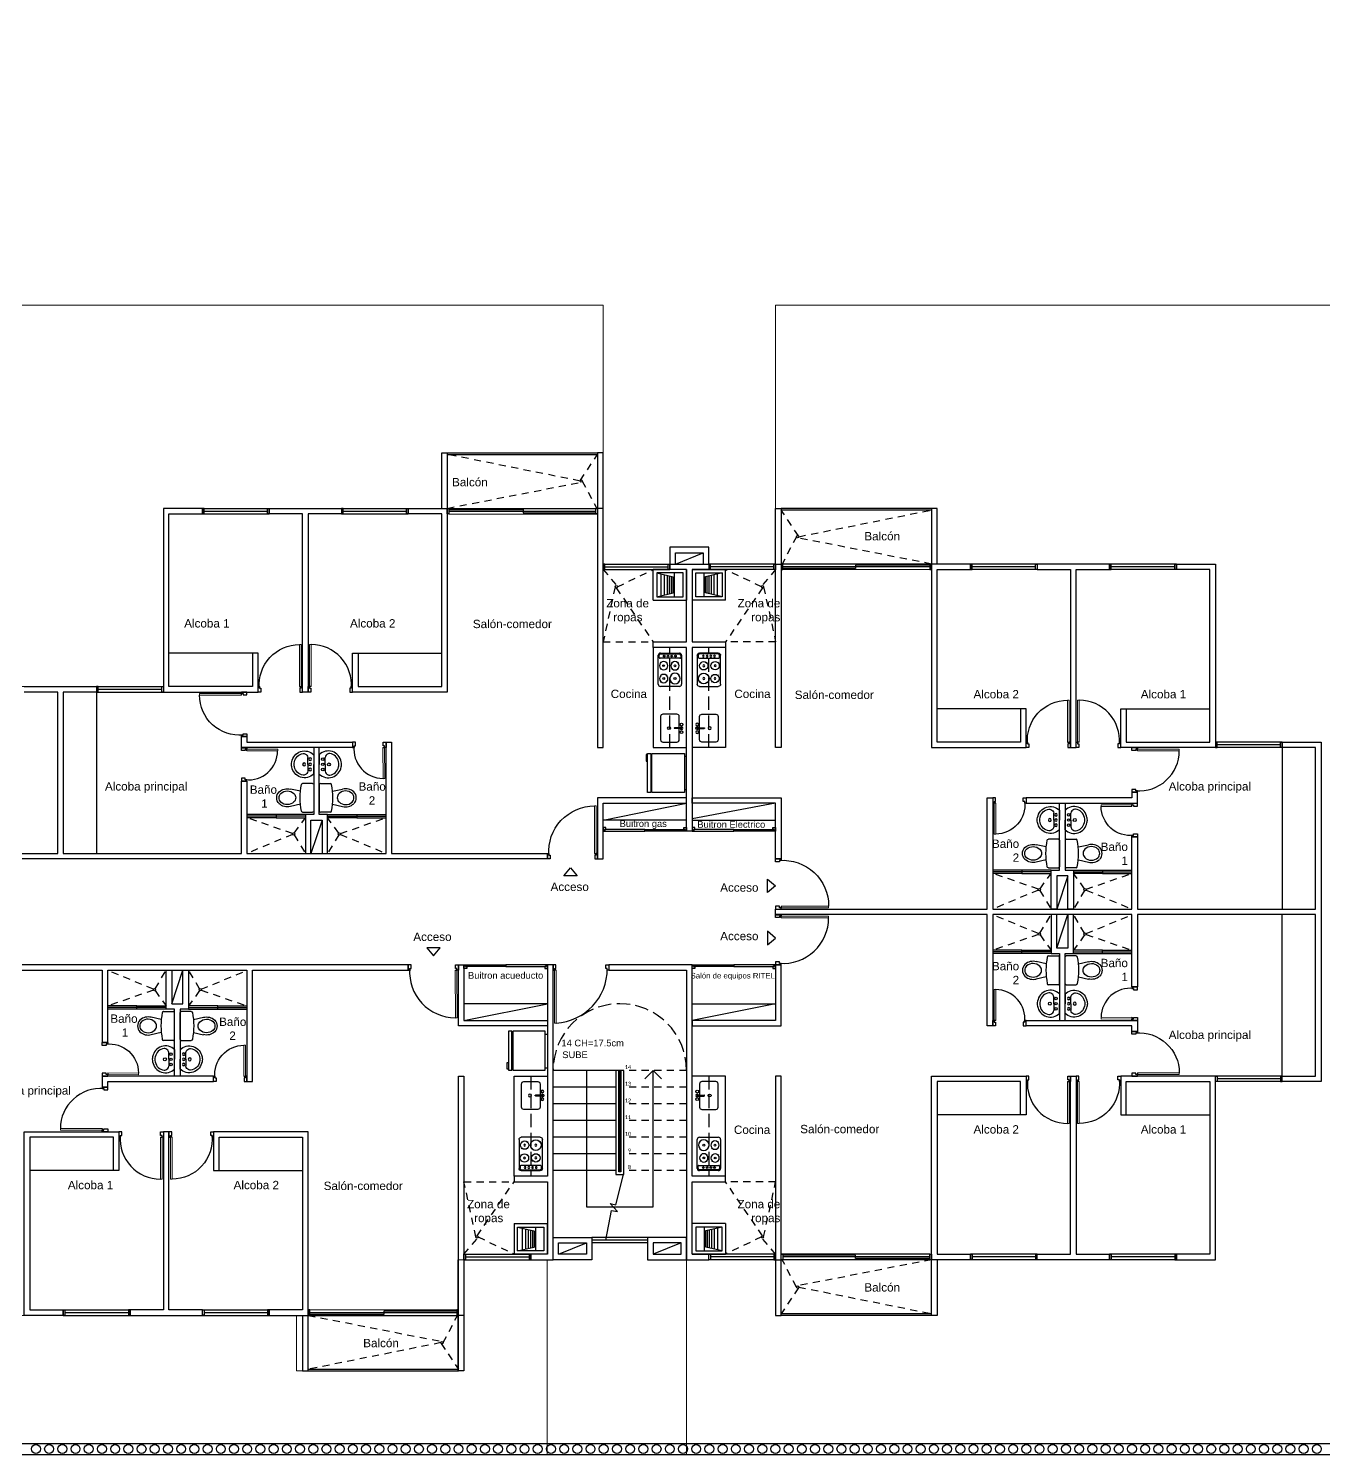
# Model space of a CAD drawing. Header units: metres. Extents: x 0 to 570, y -16 to 122.
# Drawn here: x 372.45 to 395.72, y 11.25 to 36.87 of the extents above; entities that cross this region are included whole.
import ezdxf

# ---------------------------------------------------------------- set-up
doc = ezdxf.new("R2010")
doc.units = ezdxf.units.M
doc.linetypes.add('ACAD_ISO02W100', pattern=[15, 12, -3])
doc.linetypes.add('DASHED2', pattern=[9.525, 6.35, -3.175])
for name, color, linetype in [('ARQ- MUROS MAMPOSTERIA', 40, 'Continuous'), ('ARQ-MOBILIARIO URBANO', 252, 'Continuous'), ('ARQ-MUEBLES', 253, 'Continuous'), ('ARQ-MUEBLES FIJOS', 252, 'Continuous'), ('ARQ-MUROS BAJOS', 252, 'Continuous'), ('ARQ-MUROS MAMPOSTERIA', 7, 'Continuous'), ('ARQ-MUROS VACIADOS', 7, 'Continuous'), ('ARQ-PROYECCIONES', 252, 'ACAD_ISO02W100'), ('ARQ-PUERTAS', 252, 'Continuous'), ('ARQ-SUELO', 252, 'Continuous'), ('ARQ-TEXTO', 7, 'Continuous'), ('ARQ-VENTANAS', 252, 'Continuous')]:
    doc.layers.add(name, color=color, linetype=linetype)
doc.layers.add('ARQ-ZONAS VERDES', color=82, linetype='Continuous', lineweight=13)
doc.styles.get("Standard").update_dxf_attribs({"font": 'arial.ttf'})

# ---------------------------------------------------------------- blocks, each defined once
blk = doc.blocks.new('reja')
at = {"layer": 'ARQ-MOBILIARIO URBANO'}
for points in [[(87.754, 192.741), (132.442, 192.741), (132.442, 222.043)], [(87.946, 198.441), (87.946, 192.941), (132.242, 192.941), (132.251, 222.043)]]:
    blk.add_lwpolyline(points, dxfattribs=at)
for centre in [(101.163, 192.84), (101.4, 192.84), (101.637, 192.84), (101.875, 192.84), (102.112, 192.84), (102.349, 192.84), (102.587, 192.84), (102.824, 192.84), (103.061, 192.84), (103.298, 192.84), (103.536, 192.84), (103.773, 192.84), (104.01, 192.84), (104.247, 192.84), (104.485, 192.84), (104.722, 192.84), (104.959, 192.84), (105.196, 192.84), (105.434, 192.84), (105.671, 192.84), (105.908, 192.84), (106.146, 192.84), (106.383, 192.84), (106.62, 192.84), (106.857, 192.84), (107.095, 192.84), (107.332, 192.84), (107.569, 192.84), (107.806, 192.84), (108.044, 192.84), (108.281, 192.84), (108.518, 192.84), (108.755, 192.84), (108.993, 192.84), (109.23, 192.84), (109.467, 192.84), (109.705, 192.84), (109.942, 192.84), (110.179, 192.84), (110.416, 192.84), (110.654, 192.84), (110.891, 192.84), (111.128, 192.84), (111.365, 192.84), (111.603, 192.84), (111.84, 192.84), (112.077, 192.84), (112.314, 192.84), (112.552, 192.84), (112.789, 192.84), (113.026, 192.84), (113.264, 192.84), (113.501, 192.84), (113.738, 192.84), (113.975, 192.84), (114.213, 192.84), (114.45, 192.84), (114.687, 192.84), (114.924, 192.84), (115.162, 192.84), (115.399, 192.84), (115.636, 192.84), (115.873, 192.84), (116.111, 192.84), (116.348, 192.84), (116.585, 192.84), (116.823, 192.84), (117.06, 192.84), (117.297, 192.84), (117.534, 192.84), (117.772, 192.84), (118.009, 192.84), (118.246, 192.84), (118.483, 192.84), (118.721, 192.84), (118.958, 192.84), (119.195, 192.84), (119.432, 192.84), (119.67, 192.84), (119.907, 192.84), (120.144, 192.84), (120.382, 192.84), (120.619, 192.84), (120.856, 192.84), (121.093, 192.84), (121.331, 192.84), (121.568, 192.84), (121.805, 192.84), (122.042, 192.84), (122.28, 192.84), (122.517, 192.84), (122.754, 192.84), (122.991, 192.84), (123.229, 192.84), (123.466, 192.84), (123.703, 192.84), (123.94, 192.84), (124.178, 192.84)]:
    blk.add_circle(centre, 0.08, dxfattribs=at)
blk = doc.blocks.new('Lavadero')
at = {"layer": 'ARQ-MUEBLES FIJOS'}
for p, q in [((92.851, -13.811), (92.851, -13.307)), ((93.401, -13.307), (92.851, -13.307)), ((92.908, -13.362), (93.204, -13.429)), ((92.984, -13.736), (92.984, -13.379)), ((93.204, -13.753), (93.204, -13.362)), ((93.401, -13.307), (93.401, -13.811)), ((93.039, -13.724), (93.039, -13.391)), ((93.085, -13.713), (93.085, -13.402)), ((93.122, -13.705), (93.122, -13.41)), ((93.154, -13.698), (93.154, -13.417)), ((93.181, -13.691), (93.181, -13.424)), ((92.851, -13.811), (93.401, -13.811)), ((92.908, -13.753), (93.204, -13.686))]:
    blk.add_line(p, q, dxfattribs=at)
blk.add_lwpolyline([(92.908, -13.753), (93.343, -13.753), (93.343, -13.362), (92.908, -13.362)], close=True, dxfattribs=at)
blk = doc.blocks.new('Fogón')
at = {"layer": 'ARQ-MUEBLES FIJOS'}
for p, q in [((91.937, -15.317), (91.937, -14.796)), ((91.953, -14.836), (91.953, -14.796)), ((92.324, -14.851), (91.969, -14.851)), ((91.976, -14.757), (92.316, -14.757)), ((91.976, -14.772), (92.316, -14.772)), ((92.34, -14.796), (92.34, -14.836)), ((92.355, -14.796), (92.355, -15.317)), ((91.97, -15.046), (91.987, -15.03)), ((91.972, -14.922), (91.987, -14.939)), ((92.094, -15.047), (92.078, -15.03)), ((92.095, -14.923), (92.079, -14.939)), ((92.175, -14.923), (92.192, -14.94)), ((92.175, -15.047), (92.191, -15.031)), ((92.299, -15.048), (92.282, -15.031)), ((92.299, -14.924), (92.283, -14.94)), ((91.973, -15.276), (91.99, -15.26)), ((91.974, -15.152), (91.99, -15.169)), ((92.316, -15.357), (91.976, -15.357)), ((92.098, -15.153), (92.081, -15.169)), ((92.097, -15.277), (92.081, -15.26)), ((92.16, -15.14), (92.179, -15.158)), ((92.163, -15.291), (92.18, -15.273)), ((92.311, -15.138), (92.294, -15.156)), ((92.314, -15.289), (92.295, -15.271))]:
    blk.add_line(p, q, dxfattribs=at)
for centre, radius in [((92.044, -14.812), 0.0158), ((92.111, -14.812), 0.0158), ((92.178, -14.812), 0.0158), ((92.245, -14.812), 0.0158), ((92.033, -14.984), 0.0158), ((92.237, -14.986), 0.0158), ((92.036, -15.215), 0.0158), ((92.237, -15.215), 0.0198)]:
    blk.add_circle(centre, radius, dxfattribs=at)
for centre, radius, start, end in [((91.976, -14.796), 0.0395, 90, 180), ((91.976, -14.796), 0.0237, 90, 180), ((91.969, -14.836), 0.0158, 180, 270), ((92.316, -14.796), 0.0395, 0, 90), ((92.316, -14.796), 0.0237, 0, 90), ((92.324, -14.836), 0.0158, 270, 0), ((92.033, -14.984), 0.075, 138.017, 221.983), ((92.033, -14.984), 0.075, 48.017, 131.983), ((92.033, -14.984), 0.075, 228.017, 311.983), ((92.033, -14.984), 0.075, 318.017, 41.983), ((92.237, -14.986), 0.075, 138.017, 221.983), ((92.237, -14.986), 0.075, 48.017, 131.983), ((92.237, -14.986), 0.075, 228.017, 311.983), ((92.237, -14.986), 0.075, 318.017, 41.983), ((91.976, -15.317), 0.0395, 180, 270), ((92.036, -15.215), 0.075, 138.017, 221.983), ((92.036, -15.215), 0.075, 48.017, 131.983), ((92.036, -15.215), 0.075, 228.017, 311.983), ((92.036, -15.215), 0.075, 318.017, 41.983), ((92.237, -15.215), 0.094, 138.017, 221.983), ((92.237, -15.215), 0.094, 48.017, 131.983), ((92.237, -15.215), 0.094, 228.017, 311.983), ((92.237, -15.215), 0.094, 318.017, 41.983), ((92.316, -15.317), 0.0395, 270, 0)]:
    blk.add_arc(centre, radius, start, end, dxfattribs=at)
blk = doc.blocks.new('Lavaplatos')
at = {"layer": 'ARQ-MUEBLES FIJOS'}
for p, q in [((91.453, -15.998), (91.453, -16.415)), ((91.745, -15.957), (91.495, -15.957)), ((91.786, -16.198), (91.786, -15.998)), ((91.828, -16.198), (91.703, -16.198)), ((91.828, -16.215), (91.703, -16.215)), ((91.786, -16.415), (91.786, -16.215)), ((91.495, -16.457), (91.745, -16.457))]:
    blk.add_line(p, q, dxfattribs=at)
for centre, radius in [((91.828, -16.14), 0.025), ((91.606, -16.207), 0.0265), ((91.828, -16.277), 0.025)]:
    blk.add_circle(centre, radius, dxfattribs=at)
for centre, radius, start, end in [((91.495, -15.998), 0.0417, 90, 180), ((91.745, -15.998), 0.0417, 360, 90), ((91.709, -16.207), 0.0103, 125.728, 234.272), ((91.828, -16.207), 0.025, 199.4712, 160.5288), ((91.826, -16.207), 0.00862, 284.8879, 75.1121), ((91.495, -16.415), 0.0417, 180, 270), ((91.745, -16.415), 0.0417, 270, 360)]:
    blk.add_arc(centre, radius, start, end, dxfattribs=at)
blk = doc.blocks.new('Puerta 0.9')
at = {"layer": 'ARQ-PUERTAS', "lineweight": 15}
for p, q in [((16.185, 5.825), (17.037, 5.826)), ((16.185, 5.795), (16.185, 5.825)), ((16.185, 5.795), (17.037, 5.796))]:
    blk.add_line(p, q, dxfattribs=at)
at = {"layer": 'ARQ-PUERTAS'}
for points in [[(17.037, 6.671), (17.037, 6.646), (17.067, 6.646), (17.067, 6.621), (17.137, 6.621), (17.137, 6.671), (17.037, 6.671)], [(17.037, 5.826), (17.037, 5.796)], [(17.037, 5.771), (17.037, 5.796), (17.067, 5.796), (17.067, 5.821), (17.137, 5.821), (17.137, 5.771), (17.037, 5.771)]]:
    blk.add_lwpolyline(points, dxfattribs=at)
blk.add_arc((17.007, 5.825), 0.822, 85.8181, 180, dxfattribs=at)
blk = doc.blocks.new('Ventana 1.2')
at = {"layer": 'ARQ-VENTANAS'}
for points in [[(15.55, 11.68), (15.55, 11.58), (15.58, 11.58), (15.58, 11.68), (15.55, 11.68)], [(15.58, 11.63), (16.72, 11.63)], [(16.75, 11.68), (16.75, 11.58), (16.72, 11.58), (16.72, 11.68), (16.75, 11.68)]]:
    blk.add_lwpolyline(points, dxfattribs=at)
blk = doc.blocks.new('Puerta 0.6')
at = {"layer": 'ARQ-PUERTAS', "lineweight": 15}
for p, q in [((20.502, 5.801), (21.055, 5.802)), ((20.502, 5.771), (20.502, 5.801)), ((20.502, 5.771), (21.055, 5.772))]:
    blk.add_line(p, q, dxfattribs=at)
at = {"layer": 'ARQ-PUERTAS'}
for points in [[(21.055, 6.347), (21.055, 6.322), (21.085, 6.322), (21.085, 6.297), (21.155, 6.297), (21.155, 6.347), (21.055, 6.347)], [(21.055, 5.802), (21.055, 5.772)], [(21.055, 5.747), (21.055, 5.772), (21.085, 5.772), (21.085, 5.797), (21.155, 5.797), (21.155, 5.747), (21.055, 5.747)]]:
    blk.add_lwpolyline(points, dxfattribs=at)
blk.add_arc((21.026, 5.801), 0.523, 83.5458, 180, dxfattribs=at)
blk = doc.blocks.new('Puerta 0.8')
at = {"layer": 'ARQ-PUERTAS', "lineweight": 15}
for p, q in [((18.211, 5.844), (18.211, 5.874)), ((18.211, 5.874), (18.963, 5.874)), ((18.211, 5.844), (18.963, 5.844))]:
    blk.add_line(p, q, dxfattribs=at)
at = {"layer": 'ARQ-PUERTAS'}
for points in [[(18.963, 6.619), (18.963, 6.594), (18.993, 6.594), (18.993, 6.569), (19.063, 6.569), (19.063, 6.619), (18.963, 6.619)], [(18.963, 5.874), (18.963, 5.844)], [(18.963, 5.819), (18.963, 5.844), (18.993, 5.844), (18.993, 5.869), (19.063, 5.869), (19.063, 5.819), (18.963, 5.819)]]:
    blk.add_lwpolyline(points, dxfattribs=at)
blk.add_arc((18.934, 5.874), 0.723, 85.2611, 180, dxfattribs=at)
blk = doc.blocks.new('Lavamanos')
at = {"layer": 'ARQ-MUEBLES FIJOS'}
for p, q in [((34.437, 6.668), (34.437, 6.493)), ((34.437, 6.319), (34.437, 6.493)), ((34.541, 6.493), (34.541, 6.615)), ((34.541, 6.493), (34.541, 6.371))]:
    blk.add_line(p, q, dxfattribs=at)
for centre, radius in [((34.5, 6.586), 0.0223), ((34.5, 6.493), 0.0223), ((34.5, 6.4), 0.0223), ((34.61, 6.493), 0.026)]:
    blk.add_circle(centre, radius, dxfattribs=at)
for centre, radius, start, end in [((34.601, 6.501), 0.233, 9.4865, 134.6131), ((34.624, 6.605), 0.0835, 110.8942, 172.9245), ((34.618, 6.629), 0.0594, 82.6194, 114.0846), ((34.602, 6.504), 0.186, 11.3181, 82.6194), ((34.601, 6.485), 0.233, 225.3869, 350.5135), ((34.602, 6.483), 0.186, 277.3806, 348.6819), ((34.637, 6.493), 0.154, 342.3331, 17.6669), ((34.651, 6.493), 0.186, 345.4378, 14.5622), ((34.624, 6.382), 0.0835, 187.0755, 249.1058), ((34.618, 6.358), 0.0594, 245.9154, 277.3806)]:
    blk.add_arc(centre, radius, start, end, dxfattribs=at)
blk = doc.blocks.new('Retrete')
at = {"layer": 'ARQ-MUEBLES FIJOS'}
for p, q in [((34.903, 7.765), (35.083, 7.765)), ((35.122, 7.623), (35.302, 7.663)), ((35.083, 7.248), (34.903, 7.248)), ((35.122, 7.391), (35.302, 7.351))]:
    blk.add_line(p, q, dxfattribs=at)
blk.add_lwpolyline([(34.883, 7.745), (34.883, 7.268)], dxfattribs=at)
for centre, radius, start, end in [((34.903, 7.745), 0.02, 90, 180), ((35.083, 7.745), 0.02, 0, 90), ((33.931, 7.506), 1.196, 348.4979, 11.5021), ((35.312, 7.507), 0.105, 134.7584, 180), ((35.312, 7.507), 0.105, 180, 225.2416), ((35.358, 7.457), 0.172, 47.7304, 134.0038), ((35.358, 7.556), 0.172, 225.9962, 312.2696), ((35.358, 7.453), 0.217, 47.7304, 104.9157), ((35.398, 7.509), 0.108, 359.0117, 45), ((35.398, 7.505), 0.108, 315, 0.9883), ((35.401, 7.509), 0.147, 359.0117, 45), ((35.401, 7.505), 0.147, 315, 0.9883), ((34.903, 7.268), 0.02, 180, 270), ((35.083, 7.268), 0.02, 270, 0), ((35.358, 7.561), 0.217, 255.0843, 312.2696)]:
    blk.add_arc(centre, radius, start, end, dxfattribs=at)
blk = doc.blocks.new('Nevera')
at = {"layer": 'ARQ-MUEBLES'}
for p, q in [((92.077, -16.629), (92.077, -16.747)), ((92.101, -16.629), (92.077, -16.629)), ((92.761, -16.654), (92.801, -16.654)), ((92.077, -16.747), (92.101, -16.747)), ((92.761, -17.254), (92.801, -17.254))]:
    blk.add_line(p, q, dxfattribs=at)
for points in [[(92.161, -17.309), (92.101, -17.309), (92.101, -16.609), (92.161, -16.609)], [(92.761, -16.609), (92.761, -17.309), (92.177, -17.309), (92.177, -16.609)]]:
    blk.add_lwpolyline(points, close=True, dxfattribs=at)
blk.add_lwpolyline([(92.801, -17.254), (92.801, -16.654)], dxfattribs=at)
blk = doc.blocks.new('puerta buitron cerrada')
at = {"layer": 'ARQ-PUERTAS'}
for points in [[(401.447, 27.158), (401.472, 27.158), (401.472, 27.188), (401.497, 27.188), (401.497, 27.223), (401.447, 27.223), (401.447, 27.158)], [(402.947, 27.158), (402.922, 27.158), (402.922, 27.188), (402.897, 27.188), (402.897, 27.223), (402.947, 27.223), (402.947, 27.158)]]:
    blk.add_lwpolyline(points, dxfattribs=at)
for points in [[(401.472, 27.188), (401.472, 27.158), (402.197, 27.158), (402.197, 27.188)], [(402.922, 27.188), (402.922, 27.158), (402.197, 27.158), (402.197, 27.188)]]:
    blk.add_lwpolyline(points, close=True, dxfattribs=at)

msp = doc.modelspace()

# ---------------------------------------------------------------- linework, layer by layer
at = {"layer": 'ARQ- MUROS MAMPOSTERIA'}
for points in [[(384.374, 23.05), (384.374, 23.05)], [(384.374, 18.95), (384.374, 18.95)]]:
    msp.add_lwpolyline(points, dxfattribs=at)
at = {"layer": 'ARQ-MUEBLES FIJOS'}
for points in [[(376.474, 25.65), (374.974, 25.65)], [(378.374, 25.65), (379.874, 25.65)], [(383.674, 25.75), (383.674, 23.95), (384.274, 23.95)], [(384.974, 25.75), (384.974, 23.95), (384.374, 23.95)], [(373.674, 24.95), (373.674, 22.05)], [(390.274, 24.65), (388.774, 24.65)], [(392.174, 24.65), (393.674, 24.65)], [(394.974, 23.95), (394.974, 21.05)], [(394.974, 18.05), (394.974, 20.95)], [(381.174, 16.25), (381.174, 18.05), (381.774, 18.05)], [(384.974, 16.25), (384.974, 18.05), (384.374, 18.05)], [(390.274, 17.35), (388.774, 17.35)], [(392.174, 17.35), (393.674, 17.35)], [(373.974, 16.35), (372.474, 16.35)], [(375.874, 16.35), (377.374, 16.35)]]:
    msp.add_lwpolyline(points, dxfattribs=at)
at = {"layer": 'ARQ-MUROS BAJOS'}
msp.add_line((383.144, 18.15), (383.094, 18.15), dxfattribs=at)
for points in [[(379.874, 28.25), (379.874, 29.25), (379.974, 29.25), (379.974, 28.25)], [(379.974, 29.25), (382.674, 29.25)], [(379.974, 29.22), (382.674, 29.22)], [(382.774, 28.25), (382.774, 29.25), (382.674, 29.25), (382.674, 28.25)], [(375.574, 28.25), (376.774, 28.25)], [(378.074, 28.25), (379.274, 28.25)], [(385.874, 27.25), (385.874, 28.25), (385.974, 28.25), (385.974, 27.25)], [(388.674, 28.25), (385.974, 28.25)], [(388.674, 28.22), (385.974, 28.22)], [(388.774, 27.25), (388.774, 28.25), (388.674, 28.25), (388.674, 27.25)], [(375.574, 28.15), (376.774, 28.15)], [(378.074, 28.15), (379.274, 28.15)], [(382.774, 27.25), (383.974, 27.25)], [(385.874, 27.25), (384.674, 27.25)], [(390.574, 27.25), (389.374, 27.25)], [(393.074, 27.25), (391.874, 27.25)], [(382.774, 27.15), (383.974, 27.15)], [(385.874, 27.15), (384.674, 27.15)], [(390.574, 27.15), (389.374, 27.15)], [(393.074, 27.15), (391.874, 27.15)], [(373.674, 25.05), (374.874, 25.05)], [(373.674, 24.95), (374.874, 24.95)], [(394.974, 24.05), (393.774, 24.05)], [(394.974, 23.95), (393.774, 23.95)], [(383.054, 18.15), (383.054, 18.15), (383.004, 18.15), (383.004, 16.35), (383.004, 16.28), (383.074, 16.28), (383.144, 16.28), (383.144, 18.15)], [(383.094, 18.15), (383.094, 16.35), (383.094, 16.33), (383.074, 16.33), (383.054, 16.33), (383.054, 18.15)], [(394.974, 18.05), (393.774, 18.05)], [(394.974, 17.95), (393.774, 17.95)], [(383.574, 15.15), (382.574, 15.15)], [(383.574, 15.1), (382.574, 15.1)], [(380.274, 14.85), (381.474, 14.85)], [(380.274, 14.75), (381.474, 14.75)], [(385.874, 14.85), (384.674, 14.85)], [(385.874, 14.75), (384.674, 14.75)], [(385.874, 14.75), (385.874, 13.75), (385.974, 13.75), (385.974, 14.75)], [(388.774, 14.75), (388.774, 13.75), (388.674, 13.75), (388.674, 14.75)], [(390.574, 14.85), (389.374, 14.85)], [(390.574, 14.75), (389.374, 14.75)], [(393.074, 14.85), (391.874, 14.85)], [(393.074, 14.75), (391.874, 14.75)], [(373.074, 13.85), (374.274, 13.85)], [(375.574, 13.85), (376.774, 13.85)], [(373.074, 13.75), (374.274, 13.75)], [(375.574, 13.75), (376.774, 13.75)], [(377.374, 13.75), (377.374, 12.75), (377.474, 12.75), (377.474, 13.75)], [(380.274, 13.75), (380.274, 12.75), (380.174, 12.75), (380.174, 13.75)], [(388.674, 13.78), (385.974, 13.78)], [(388.674, 13.75), (385.974, 13.75)], [(377.474, 12.78), (380.174, 12.78)], [(377.474, 12.75), (380.174, 12.75)]]:
    msp.add_lwpolyline(points, dxfattribs=at)
at = {"layer": 'ARQ-MUROS MAMPOSTERIA'}
for points in [[(383.974, 27.25), (384.074, 27.25), (384.074, 27.45), (384.574, 27.45), (384.574, 27.25), (384.674, 27.25), (384.674, 27.55), (383.974, 27.55), (383.974, 27.25)], [(377.574, 23.95), (377.574, 22.75), (377.424, 22.75), (377.424, 22.05), (377.524, 22.05), (377.524, 22.65), (377.699, 22.65), (377.724, 22.65), (377.724, 22.05), (377.824, 22.05), (377.824, 22.75), (377.674, 22.75), (377.674, 23.95), (377.574, 23.95)], [(384.274, 23.05), (382.674, 23.05), (382.674, 21.95), (382.774, 21.95), (382.774, 22.95), (384.274, 22.95), (384.274, 23.05), (384.274, 23.05)], [(384.374, 23.05), (385.974, 23.05), (385.974, 21.95), (385.874, 21.95), (385.874, 22.95), (384.374, 22.95), (384.374, 23.05), (384.374, 23.05)], [(391.074, 22.95), (391.074, 21.75), (391.224, 21.75), (391.224, 21.05), (391.124, 21.05), (391.124, 21.65), (390.949, 21.65), (390.924, 21.65), (390.924, 21.05), (390.824, 21.05), (390.824, 21.75), (390.974, 21.75), (390.974, 22.95), (391.074, 22.95)], [(391.074, 19.05), (391.074, 20.25), (391.224, 20.25), (391.224, 20.95), (391.124, 20.95), (391.124, 20.35), (390.949, 20.35), (390.924, 20.35), (390.924, 20.95), (390.824, 20.95), (390.824, 20.25), (390.974, 20.25), (390.974, 19.05), (391.074, 19.05)], [(381.774, 18.95), (380.174, 18.95), (380.174, 20.05), (380.274, 20.05), (380.274, 19.05), (381.774, 19.05), (381.774, 18.95)], [(384.374, 18.95), (385.974, 18.95), (385.974, 20.05), (385.874, 20.05), (385.874, 19.05), (384.374, 19.05), (384.374, 18.95), (384.374, 18.95)], [(375.074, 18.05), (375.074, 19.25), (374.924, 19.25), (374.924, 19.95), (375.024, 19.95), (375.024, 19.35), (375.199, 19.35), (375.224, 19.35), (375.224, 19.95), (375.324, 19.95), (375.324, 19.25), (375.174, 19.25), (375.174, 18.05), (375.074, 18.05)], [(381.874, 15.05), (381.874, 15.15), (382.574, 15.15), (382.574, 15.05), (382.574, 14.75), (381.874, 14.75), (381.874, 15.05)], [(384.274, 15.05), (384.274, 15.15), (383.574, 15.15), (383.574, 15.05), (383.574, 14.75), (384.274, 14.75), (384.274, 15.05)]]:
    msp.add_lwpolyline(points, dxfattribs=at)
for points in [[(382.474, 15.05), (382.474, 14.85), (381.974, 14.85), (381.974, 15.05)], [(383.674, 15.05), (383.674, 14.85), (384.174, 14.85), (384.174, 15.05)]]:
    msp.add_lwpolyline(points, close=True, dxfattribs=at)
at = {"layer": 'ARQ-MUROS VACIADOS'}
for points in [[(376.474, 25.05), (374.974, 25.05), (374.974, 28.15), (375.574, 28.15), (375.574, 28.25), (374.874, 28.25), (374.874, 24.95), (376.574, 24.95), (376.574, 25.05), (376.574, 25.65), (376.474, 25.65)], [(377.474, 28.15), (377.474, 24.95), (377.374, 24.95), (377.374, 28.15), (376.774, 28.15), (376.774, 28.25), (377.474, 28.25), (378.074, 28.25), (378.074, 28.15)], [(378.374, 25.05), (379.874, 25.05), (379.874, 28.15), (379.274, 28.15), (379.274, 28.25), (379.974, 28.25), (379.974, 24.95), (378.274, 24.95), (378.274, 25.05), (378.274, 25.65), (378.374, 25.65)], [(390.274, 24.05), (388.774, 24.05), (388.774, 27.15), (389.374, 27.15), (389.374, 27.25), (388.674, 27.25), (388.674, 23.95), (390.374, 23.95), (390.374, 24.05), (390.374, 24.65), (390.274, 24.65)], [(391.174, 27.15), (391.174, 23.95), (391.274, 23.95), (391.274, 27.15), (391.874, 27.15), (391.874, 27.25), (391.174, 27.25), (390.574, 27.25), (390.574, 27.15)], [(392.174, 24.05), (393.674, 24.05), (393.674, 27.15), (393.074, 27.15), (393.074, 27.25), (393.774, 27.25), (393.774, 23.95), (392.074, 23.95), (392.074, 24.05), (392.074, 24.65), (392.174, 24.65)], [(377.674, 23.95), (376.274, 23.95), (376.274, 24.15), (376.374, 24.15), (376.374, 24.05), (377.574, 24.05), (377.674, 24.05), (378.274, 24.05), (378.274, 23.95)], [(390.974, 22.95), (392.374, 22.95), (392.374, 23.15), (392.274, 23.15), (392.274, 23.05), (391.074, 23.05), (390.974, 23.05), (390.374, 23.05), (390.374, 22.95)], [(384.274, 20.05), (382.874, 20.05), (382.874, 19.95), (384.274, 19.95), (384.274, 16.25), (384.274, 14.75), (384.674, 14.75), (384.674, 14.849), (384.374, 14.85), (384.374, 16.15), (384.974, 16.15), (384.974, 16.25), (384.374, 16.25), (384.374, 20.05)], [(390.974, 19.05), (392.374, 19.05), (392.374, 18.85), (392.274, 18.85), (392.274, 18.95), (391.074, 18.95), (390.974, 18.95), (390.374, 18.95), (390.374, 19.05)], [(375.174, 18.05), (373.774, 18.05), (373.774, 17.85), (373.874, 17.85), (373.874, 17.95), (375.074, 17.95), (375.174, 17.95), (375.774, 17.95), (375.774, 18.05)], [(390.274, 17.95), (388.774, 17.95), (388.774, 14.85), (389.374, 14.85), (389.374, 14.75), (388.674, 14.75), (388.674, 18.05), (390.374, 18.05), (390.374, 17.95), (390.374, 17.35), (390.274, 17.35)], [(391.174, 14.85), (391.174, 18.05), (391.274, 18.05), (391.274, 14.85), (391.874, 14.85), (391.874, 14.75), (391.174, 14.75), (390.574, 14.75), (390.574, 14.85)], [(392.174, 17.95), (393.674, 17.95), (393.674, 14.85), (393.074, 14.85), (393.074, 14.75), (393.774, 14.75), (393.774, 18.05), (392.074, 18.05), (392.074, 17.95), (392.074, 17.35), (392.174, 17.35)], [(373.974, 16.95), (372.474, 16.95), (372.474, 13.85), (373.074, 13.85), (373.074, 13.75), (372.374, 13.75), (372.374, 17.05), (374.074, 17.05), (374.074, 16.95), (374.074, 16.35), (373.974, 16.35)], [(374.974, 13.85), (374.974, 17.05), (374.874, 17.05), (374.874, 13.85), (374.274, 13.85), (374.274, 13.75), (374.974, 13.75), (375.574, 13.75), (375.574, 13.85)], [(375.874, 16.95), (377.374, 16.95), (377.374, 13.85), (376.774, 13.85), (376.774, 13.75), (377.474, 13.75), (377.474, 17.05), (375.774, 17.05), (375.774, 16.95), (375.774, 16.35), (375.874, 16.35)]]:
    msp.add_lwpolyline(points, close=True, dxfattribs=at)
for points in [[(382.674, 23.95), (382.774, 23.95), (382.774, 28.25), (382.674, 28.25), (382.674, 23.95)], [(384.374, 22.45), (384.274, 22.45), (384.274, 25.75), (383.674, 25.75), (383.674, 25.85), (384.274, 25.85), (384.274, 27.15), (383.974, 27.15), (383.974, 27.236), (383.974, 27.25), (384.674, 27.25), (384.674, 27.15), (384.374, 27.15), (384.374, 25.85), (384.974, 25.85), (384.974, 25.75), (384.374, 25.75), (384.374, 22.45)], [(385.974, 23.95), (385.874, 23.95), (385.874, 27.25), (385.974, 27.25), (385.974, 23.95)], [(372.374, 25.05), (373.674, 25.05), (373.674, 24.95), (373.074, 24.95), (373.074, 22.05), (376.274, 22.05), (376.274, 23.35), (376.374, 23.35), (376.374, 22.05), (378.874, 22.05), (378.874, 24.05), (378.974, 24.05), (378.974, 22.05), (381.774, 22.05), (381.774, 21.95), (364.274, 21.95)], [(369.774, 22.05), (372.974, 22.05), (372.974, 24.95), (372.374, 24.95)], [(394.974, 17.95), (394.974, 18.05), (395.574, 18.05), (395.574, 20.95), (392.374, 20.95), (392.374, 19.65), (392.274, 19.65), (392.274, 20.95), (389.774, 20.95), (389.774, 18.95), (389.674, 18.95), (389.674, 20.95), (385.874, 20.95), (385.874, 21.05), (389.674, 21.05), (389.674, 23.05), (389.774, 23.05), (389.774, 21.05), (392.274, 21.05), (392.274, 22.35), (392.374, 22.35), (392.374, 21.05), (395.574, 21.05), (395.574, 23.95), (394.974, 23.95), (394.974, 24.05), (395.674, 24.05), (395.674, 17.95), (394.974, 17.95)], [(376.374, 23.35), (376.274, 23.35)], [(376.374, 23.35), (376.374, 22.75), (376.374, 22.05), (376.674, 22.05), (377.424, 22.05), (377.824, 22.05)], [(370.574, 19.95), (373.774, 19.95), (373.774, 18.65), (373.874, 18.65), (373.874, 19.95), (376.374, 19.95), (376.374, 17.95), (376.474, 17.95), (376.474, 19.95), (379.274, 19.95), (379.274, 20.05), (370.474, 20.05)], [(381.774, 19.05), (381.774, 16.25), (381.174, 16.25), (381.174, 16.15), (381.774, 16.15), (381.774, 16.05), (381.774, 14.85), (381.474, 14.849), (381.474, 14.75), (381.874, 14.75), (381.874, 19.05), (381.874, 20.05), (381.774, 20.05), (381.774, 19.05)], [(392.274, 19.65), (392.374, 19.65)], [(373.874, 18.65), (373.774, 18.65)], [(380.174, 18.05), (380.274, 18.05), (380.274, 13.75), (380.174, 13.75), (380.174, 18.05)], [(385.974, 18.05), (385.874, 18.05), (385.874, 14.75), (385.974, 14.75), (385.974, 18.05)]]:
    msp.add_lwpolyline(points, dxfattribs=at)
at = {"layer": 'ARQ-PROYECCIONES', "ltscale": 0.02}
for points in [[(383.974, 23.95), (383.974, 25.75)], [(384.674, 23.95), (384.674, 25.75)], [(381.474, 18.05), (381.474, 16.25)], [(384.674, 18.05), (384.674, 16.25)]]:
    msp.add_lwpolyline(points, dxfattribs=at)
msp.add_arc((383.074, 18.15), 1.2, 0, 180, dxfattribs=at)
at = {"layer": 'ARQ-PUERTAS', "lineweight": 15}
for p, q in [((381.899, 18.998), (381.899, 19.95)), ((381.929, 18.998), (381.929, 19.95)), ((381.899, 18.998), (381.929, 18.998))]:
    msp.add_line(p, q, dxfattribs=at)
at = {"layer": 'ARQ-PUERTAS'}
for points in [[(377.424, 22.72), (376.374, 22.72)], [(376.899, 22.69), (376.374, 22.69)], [(377.424, 22.75), (376.899, 22.75)], [(377.424, 22.75), (376.899, 22.75)], [(376.899, 22.75), (376.899, 22.69)], [(377.824, 22.75), (378.349, 22.75)], [(377.824, 22.72), (378.874, 22.72)], [(378.349, 22.75), (378.349, 22.69)], [(378.349, 22.69), (378.874, 22.69)], [(390.824, 21.72), (389.774, 21.72)], [(390.299, 21.69), (389.774, 21.69)], [(390.824, 21.75), (390.299, 21.75)], [(390.299, 21.75), (390.299, 21.69)], [(391.224, 21.75), (391.749, 21.75)], [(391.224, 21.75), (391.749, 21.75)], [(391.224, 21.72), (392.274, 21.72)], [(391.749, 21.75), (391.749, 21.69)], [(391.749, 21.69), (392.274, 21.69)], [(390.299, 20.31), (389.774, 20.31)], [(390.824, 20.28), (389.774, 20.28)], [(390.299, 20.25), (390.299, 20.31)], [(390.824, 20.25), (390.299, 20.25)], [(391.224, 20.28), (392.274, 20.28)], [(391.224, 20.25), (391.749, 20.25)], [(391.224, 20.25), (391.749, 20.25)], [(391.749, 20.31), (392.274, 20.31)], [(391.749, 20.25), (391.749, 20.31)], [(381.874, 19.95), (381.899, 19.95), (381.899, 19.98), (381.924, 19.98), (381.924, 20.05), (381.874, 20.05), (381.874, 19.95)], [(382.874, 19.95), (382.849, 19.95), (382.849, 19.98), (382.824, 19.98), (382.824, 20.05), (382.874, 20.05), (382.874, 19.95)], [(381.929, 19.95), (381.899, 19.95)], [(374.399, 19.31), (373.874, 19.31)], [(374.924, 19.28), (373.874, 19.28)], [(374.399, 19.25), (374.399, 19.31)], [(374.924, 19.25), (374.399, 19.25)], [(374.924, 19.25), (374.399, 19.25)], [(375.324, 19.28), (376.374, 19.28)], [(375.324, 19.25), (375.849, 19.25)], [(375.849, 19.31), (376.374, 19.31)], [(375.849, 19.25), (375.849, 19.31)]]:
    msp.add_lwpolyline(points, dxfattribs=at)
msp.add_arc((381.865, 19.98), 0.984, 273.7399, 0, dxfattribs=at)
at = {"layer": 'ARQ-SUELO', "linetype": 'DASHED2', "ltscale": 0.02}
for p, q in [((382.36, 28.741), (379.974, 29.22)), ((382.366, 28.755), (382.674, 29.22)), ((379.974, 28.25), (382.38, 28.721)), ((382.4, 28.741), (382.659, 28.25)), ((386.282, 27.755), (385.974, 28.22)), ((386.288, 27.741), (388.674, 28.22)), ((386.248, 27.741), (385.989, 27.25)), ((388.674, 27.25), (386.268, 27.721)), ((382.774, 27.15), (383.025, 26.854)), ((383.03, 26.841), (383.674, 27.15)), ((385.618, 26.841), (384.974, 27.15)), ((385.874, 27.15), (385.623, 26.854)), ((382.99, 26.841), (382.774, 25.85)), ((383.01, 26.821), (383.674, 25.85)), ((385.638, 26.821), (384.974, 25.85)), ((385.658, 26.841), (385.874, 25.85)), ((382.774, 25.85), (383.674, 25.85)), ((385.874, 25.85), (384.974, 25.85)), ((377.194, 22.408), (376.374, 22.69)), ((377.225, 22.416), (377.424, 22.69)), ((378.023, 22.416), (377.824, 22.69)), ((378.054, 22.408), (378.874, 22.69)), ((377.194, 22.392), (376.374, 22.05)), ((377.223, 22.383), (377.424, 22.05)), ((378.025, 22.383), (377.824, 22.05)), ((378.054, 22.392), (378.874, 22.05)), ((390.594, 21.408), (389.774, 21.69)), ((390.625, 21.416), (390.824, 21.69)), ((391.423, 21.416), (391.224, 21.69)), ((391.454, 21.408), (392.274, 21.69)), ((390.594, 21.392), (389.774, 21.05)), ((390.623, 21.383), (390.824, 21.05)), ((391.425, 21.383), (391.224, 21.05)), ((391.454, 21.392), (392.274, 21.05)), ((390.594, 20.608), (389.774, 20.95)), ((390.623, 20.617), (390.824, 20.95)), ((391.425, 20.617), (391.224, 20.95)), ((391.454, 20.608), (392.274, 20.95)), ((390.594, 20.592), (389.774, 20.31)), ((390.625, 20.584), (390.824, 20.31)), ((391.423, 20.584), (391.224, 20.31)), ((391.454, 20.592), (392.274, 20.31)), ((374.694, 19.608), (373.874, 19.95)), ((374.723, 19.617), (374.924, 19.95)), ((375.525, 19.617), (375.324, 19.95)), ((375.554, 19.608), (376.374, 19.95)), ((374.694, 19.592), (373.874, 19.31)), ((374.725, 19.584), (374.924, 19.31)), ((375.523, 19.584), (375.324, 19.31)), ((375.554, 19.592), (376.374, 19.31)), ((384.274, 18.15), (383.144, 18.15)), ((380.49, 15.159), (380.274, 16.15)), ((380.274, 16.15), (381.174, 16.15)), ((380.51, 15.179), (381.174, 16.15)), ((385.638, 15.179), (384.974, 16.15)), ((385.874, 16.15), (384.974, 16.15)), ((385.658, 15.159), (385.874, 16.15)), ((380.274, 14.85), (380.525, 15.146)), ((380.53, 15.159), (381.174, 14.85)), ((385.618, 15.159), (384.974, 14.85)), ((385.874, 14.85), (385.623, 15.146)), ((386.248, 14.259), (385.989, 14.75)), ((388.674, 14.75), (386.268, 14.279)), ((386.282, 14.245), (385.974, 13.78)), ((386.288, 14.259), (388.674, 13.78)), ((377.474, 13.75), (379.88, 13.279)), ((379.9, 13.259), (380.159, 13.75)), ((379.86, 13.259), (377.474, 12.78)), ((379.866, 13.245), (380.174, 12.78))]:
    msp.add_line(p, q, dxfattribs=at)
at = {"layer": 'ARQ-SUELO'}
msp.add_line((383.094, 18.15), (381.874, 18.15), dxfattribs=at)
for points in [[(379.974, 28.25), (382.674, 28.25)], [(380.004, 28.15), (382.674, 28.148)], [(388.674, 27.25), (385.974, 27.25)], [(388.644, 27.15), (385.974, 27.148)], [(376.899, 22.75), (376.374, 22.75)], [(376.899, 22.69), (377.424, 22.69)], [(378.349, 22.69), (377.824, 22.69)], [(378.349, 22.75), (378.874, 22.75)], [(384.274, 22.65), (382.774, 22.65)], [(384.374, 22.65), (385.874, 22.65)], [(390.299, 21.75), (389.774, 21.75)], [(390.299, 21.69), (390.824, 21.69)], [(391.749, 21.69), (391.224, 21.69)], [(391.749, 21.75), (392.274, 21.75)], [(390.299, 20.25), (389.774, 20.25)], [(390.299, 20.31), (390.824, 20.31)], [(391.749, 20.31), (391.224, 20.31)], [(391.749, 20.25), (392.274, 20.25)], [(374.399, 19.25), (373.874, 19.25)], [(374.399, 19.31), (374.924, 19.31)], [(375.849, 19.31), (375.324, 19.31)], [(375.849, 19.25), (376.374, 19.25)], [(381.774, 19.35), (380.274, 19.35)], [(384.374, 19.35), (385.874, 19.35)], [(383.074, 16.35), (383.074, 18.15)], [(383.004, 17.85), (381.874, 17.85)], [(383.094, 17.85), (383.054, 17.85)], [(383.004, 17.55), (381.874, 17.55)], [(383.094, 17.55), (383.054, 17.55)], [(383.004, 17.25), (381.874, 17.25)], [(383.004, 16.95), (381.874, 16.95)], [(383.094, 16.95), (383.054, 16.95)], [(383.004, 16.65), (381.874, 16.65)], [(383.094, 16.65), (383.054, 16.65)], [(383.004, 16.35), (381.874, 16.35)], [(383.094, 16.35), (383.054, 16.35)], [(383.574, 15.05), (382.574, 15.05)], [(388.644, 14.85), (385.974, 14.852)], [(388.674, 14.75), (385.974, 14.75)], [(377.504, 13.85), (380.174, 13.852)], [(377.474, 13.75), (380.174, 13.75)]]:
    msp.add_lwpolyline(points, dxfattribs=at)
at = {"layer": 'ARQ-SUELO', "linetype": 'DASHED2', "ltscale": 0.02}
for points in [[(384.274, 17.85), (383.144, 17.85)], [(384.274, 17.55), (383.144, 17.55)], [(384.274, 17.25), (383.144, 17.25)], [(384.274, 16.95), (383.144, 16.95)], [(384.274, 16.65), (383.144, 16.65)], [(384.274, 16.35), (383.144, 16.35)]]:
    msp.add_lwpolyline(points, dxfattribs=at)
at = {"layer": 'ARQ-SUELO'}
for centre in [(382.38, 28.741), (386.268, 27.741), (383.01, 26.841), (385.638, 26.841), (377.214, 22.4), (378.035, 22.4), (390.613, 21.4), (391.434, 21.4), (390.613, 20.6), (391.434, 20.6), (374.714, 19.6), (375.535, 19.6), (380.51, 15.159), (385.638, 15.159), (386.268, 14.259), (379.88, 13.259)]:
    msp.add_circle(centre, 0.02, dxfattribs=at)
at = {"layer": 'ARQ-TEXTO'}
for points in [[(384.074, 27.25), (384.574, 27.45)], [(382.774, 22.65), (384.274, 22.95)], [(385.874, 22.95), (384.374, 22.669)], [(377.724, 22.65), (377.524, 22.05)], [(391.124, 21.65), (390.924, 21.05)], [(390.924, 20.35), (391.124, 20.95)], [(375.024, 19.35), (375.224, 19.95)], [(380.274, 19.05), (381.774, 19.35)], [(385.874, 19.35), (384.374, 19.05)], [(382.474, 18.15), (382.474, 15.7), (383.674, 15.7), (383.674, 18.15)], [(383.524, 18), (383.674, 18.15), (383.824, 18)], [(382.822, 15.102), (382.922, 15.632), (383.033, 15.613), (382.903, 15.761), (383.005, 15.737), (383.144, 16.302)], [(381.974, 14.85), (382.474, 15.05)], [(384.174, 15.05), (383.674, 14.85)]]:
    msp.add_lwpolyline(points, dxfattribs=at)
for points in [[(382.19, 21.793), (382.31, 21.649), (382.07, 21.649)], [(385.874, 21.47), (385.73, 21.35), (385.73, 21.59)], [(385.874, 20.53), (385.73, 20.65), (385.73, 20.41)], [(379.724, 20.207), (379.844, 20.351), (379.604, 20.351)]]:
    msp.add_lwpolyline(points, close=True, dxfattribs=at)
at = {"layer": 'ARQ-VENTANAS'}
for points in [[(379.974, 28.25), (380.004, 28.25), (380.004, 28.15), (379.974, 28.15), (379.974, 28.25)], [(380.004, 28.229), (381.339, 28.228)], [(380.004, 28.199), (381.374, 28.198)], [(381.339, 28.228), (381.339, 28.168)], [(381.374, 28.198), (382.644, 28.2)], [(382.644, 28.25), (382.674, 28.25), (382.674, 28.15), (382.644, 28.15), (382.644, 28.25)], [(381.339, 28.168), (381.339, 28.168), (382.644, 28.168)], [(386.004, 27.25), (385.974, 27.25), (385.974, 27.15), (386.004, 27.15), (386.004, 27.25)], [(387.274, 27.198), (386.004, 27.2)], [(387.309, 27.168), (387.309, 27.168), (386.004, 27.168)], [(388.644, 27.199), (387.274, 27.198)], [(388.644, 27.229), (387.309, 27.228)], [(387.309, 27.228), (387.309, 27.168)], [(388.674, 27.25), (388.644, 27.25), (388.644, 27.15), (388.674, 27.15), (388.674, 27.25)], [(386.004, 14.75), (385.974, 14.75), (385.974, 14.85), (386.004, 14.85), (386.004, 14.75)], [(387.309, 14.831), (387.309, 14.831), (386.004, 14.831)], [(387.274, 14.801), (386.004, 14.8)], [(388.644, 14.8), (387.274, 14.801)], [(387.309, 14.771), (387.309, 14.831)], [(388.644, 14.77), (387.309, 14.771)], [(388.674, 14.75), (388.644, 14.75), (388.644, 14.85), (388.674, 14.85), (388.674, 14.75)], [(377.474, 13.75), (377.504, 13.75), (377.504, 13.85), (377.474, 13.85), (377.474, 13.75)], [(380.144, 13.75), (380.174, 13.75), (380.174, 13.85), (380.144, 13.85), (380.144, 13.75)], [(377.504, 13.8), (378.874, 13.801)], [(377.504, 13.77), (378.839, 13.771)], [(378.839, 13.831), (378.839, 13.831), (380.144, 13.831)], [(378.839, 13.771), (378.839, 13.831)], [(378.874, 13.801), (380.144, 13.8)]]:
    msp.add_lwpolyline(points, dxfattribs=at)
at = {"layer": 'ARQ-ZONAS VERDES'}
for points in [[(361.674, 27.25), (361.674, 31.9), (382.774, 31.9), (382.774, 29.25), (379.874, 29.25), (379.874, 28.25), (374.874, 28.25), (374.874, 25.05), (371.174, 25.05), (371.174, 28.25), (366.174, 28.25), (366.174, 29.25), (363.274, 29.25), (363.274, 27.25), (361.674, 27.25)], [(403.862, 11.25), (384.274, 11.25), (384.274, 14.75), (385.874, 14.75), (385.874, 13.75), (388.774, 13.75), (388.774, 14.75), (393.774, 14.75), (393.774, 17.95), (395.674, 17.95), (395.674, 24.05), (393.774, 24.051), (393.774, 27.25), (388.774, 27.25), (388.774, 28.25), (385.874, 28.25), (385.874, 31.9), (403.86, 31.9), (403.862, 11.25)], [(360.966, 13.75), (360.966, 11.25), (381.766, 11.25), (381.766, 14.75), (380.166, 14.75), (380.166, 12.75), (377.316, 12.75), (377.266, 12.75), (377.266, 13.75), (372.266, 13.75), (372.267, 16.95), (371.066, 16.95), (371.066, 16.65), (370.466, 16.65), (370.466, 14.75), (368.866, 14.75), (368.866, 12.75), (365.966, 12.75), (365.966, 13.75), (360.966, 13.75)]]:
    msp.add_lwpolyline(points, dxfattribs=at)

# ---------------------------------------------------------------- block references
at = {"layer": 'ARQ-MUEBLES'}
msp.add_blockref('Nevera', (291.473, 40.454), dxfattribs=at)
at = {"layer": 'ARQ-MUEBLES', "xscale": -1, "rotation": 180}
msp.add_blockref('Nevera', (288.973, 1.546), dxfattribs=at)
at = {"layer": 'ARQ-MUEBLES FIJOS', "yscale": 1.090909090971033, "zscale": 1.090909090971033}
for p, xscale in [((282.382, 41.666), 1.090909090971033), ((486.266, 41.666), -1.090909090971033)]:
    msp.add_blockref('Lavadero', p, dxfattribs=dict(at, xscale=xscale))
at = {"layer": 'ARQ-MUEBLES FIJOS'}
for name, p in [('Fogón', (291.828, 40.407)), ('Lavaplatos', (292.354, 40.507)), ('Lavamanos', (343.237, 17.157)), ('Retrete', (342.791, 15.543)), ('Lavamanos', (356.637, 16.157)), ('Retrete', (356.191, 14.543))]:
    msp.add_blockref(name, p, dxfattribs=at)
at = {"layer": 'ARQ-MUEBLES FIJOS', "xscale": -1}
for name, p in [('Fogón', (476.82, 40.407)), ('Lavaplatos', (476.294, 40.507)), ('Lavamanos', (412.011, 17.157)), ('Retrete', (412.457, 15.543)), ('Lavamanos', (425.411, 16.157)), ('Retrete', (425.857, 14.543))]:
    msp.add_blockref(name, p, dxfattribs=at)
at = {"layer": 'ARQ-MUEBLES FIJOS', "rotation": 180}
for name, p in [('Retrete', (425.857, 27.456)), ('Lavamanos', (425.411, 25.843)), ('Retrete', (409.957, 26.456)), ('Lavamanos', (409.511, 24.843)), ('Lavaplatos', (476.294, 1.493)), ('Fogón', (476.82, 1.593))]:
    msp.add_blockref(name, p, dxfattribs=at)
at = {"layer": 'ARQ-MUEBLES FIJOS', "xscale": -1, "rotation": 180}
for name, p in [('Retrete', (356.191, 27.456)), ('Lavamanos', (356.637, 25.843)), ('Retrete', (340.291, 26.456)), ('Lavamanos', (340.737, 24.843)), ('Lavaplatos', (289.854, 1.493)), ('Fogón', (289.328, 1.593))]:
    msp.add_blockref(name, p, dxfattribs=at)
at = {"layer": 'ARQ-MUEBLES FIJOS', "yscale": 1.090909090971033, "zscale": 1.090909090971033, "rotation": 180}
for p, xscale in [((279.882, 0.334), -1.090909090971033), ((486.266, 0.334), 1.090909090971033)]:
    msp.add_blockref('Lavadero', p, dxfattribs=dict(at, xscale=xscale))
at = {"layer": 'ARQ-MUROS BAJOS', "xscale": -1, "rotation": 90}
msp.add_blockref('Puerta 0.9', (388.444, 39.087), dxfattribs=at)
at = {"layer": 'ARQ-MUROS BAJOS', "rotation": 90.00000000000001}
msp.add_blockref('Puerta 0.9', (385.944, 2.913), dxfattribs=at)
at = {"layer": 'ARQ-MUROS MAMPOSTERIA'}
msp.add_blockref('reja', (271.42, -181.491), dxfattribs=at)
at = {"layer": 'ARQ-PUERTAS', "xscale": -1}
for name, p, rotation in [('Puerta 0.8', (383.193, 44.013), 90), ('Puerta 0.8', (357.311, 30.769), 180), ('Puerta 0.8', (357.311, 30.769), 180), ('Puerta 0.8', (396.993, 43.013), 90), ('Puerta 0.6', (384.027, 1.895), 270), ('Puerta 0.6', (371.219, 28.696), 180), ('Puerta 0.6', (382.121, 39.105), 90), ('Puerta 0.8', (385.455, -1.014), 270), ('Puerta 0.8', (369.155, -2.014), 270)]:
    msp.add_blockref(name, p, dxfattribs=dict(at, rotation=rotation))
at = {"layer": 'ARQ-PUERTAS'}
for name, p, rotation in [('Puerta 0.8', (371.655, 44.013), 270), ('Puerta 0.8', (385.455, 43.013), 270), ('Puerta 0.6', (397.429, 29.696), 180), ('Puerta 0.6', (384.621, 2.895), 90.00000000000001), ('Puerta 0.8', (411.337, 29.769), 180), ('Puerta 0.8', (411.337, 29.769), 180), ('Puerta 0.9', (403.011, 26.72), 180), ('Puerta 0.6', (384.027, 40.105), 270), ('Puerta 0.8', (396.993, -1.014), 90.00000000000001), ('Puerta 0.8', (380.693, -2.014), 90.00000000000001)]:
    msp.add_blockref(name, p, dxfattribs=dict(at, rotation=rotation))
at = {"layer": 'ARQ-PUERTAS', "xscale": -1}
for name, p in [('Puerta 0.9', (403.011, 15.279)), ('Puerta 0.8', (411.337, 12.231)), ('Puerta 0.8', (411.337, 12.231)), ('Puerta 0.6', (394.929, 12.303))]:
    msp.add_blockref(name, p, dxfattribs=at)
at = {"layer": 'ARQ-PUERTAS'}
for name, p in [('Puerta 0.6', (371.219, 13.303)), ('Puerta 0.8', (354.811, 11.231)), ('Puerta 0.8', (354.811, 11.231))]:
    msp.add_blockref(name, p, dxfattribs=at)
at = {"layer": 'ARQ-TEXTO', "xscale": -1}
msp.add_blockref('puerta buitron cerrada', (785.721, -4.708), dxfattribs=at)
at = {"layer": 'ARQ-TEXTO'}
msp.add_blockref('puerta buitron cerrada', (-17.073, -4.708), dxfattribs=at)
at = {"layer": 'ARQ-TEXTO', "rotation": 180}
for p in [(783.221, 47.207), (787.321, 47.208)]:
    msp.add_blockref('puerta buitron cerrada', p, dxfattribs=at)
at = {"layer": 'ARQ-VENTANAS'}
for p in [(360.024, 16.57), (362.524, 16.569), (367.224, 15.57), (358.124, 13.37)]:
    msp.add_blockref('Ventana 1.2', p, dxfattribs=at)
at = {"layer": 'ARQ-VENTANAS', "xscale": -1}
for p in [(401.424, 15.57), (406.124, 15.569), (408.624, 15.57), (410.524, 12.37)]:
    msp.add_blockref('Ventana 1.2', p, dxfattribs=at)
at = {"layer": 'ARQ-VENTANAS', "rotation": 180}
for p in [(410.524, 29.63), (401.424, 26.43), (406.124, 26.431), (408.624, 26.43)]:
    msp.add_blockref('Ventana 1.2', p, dxfattribs=at)
at = {"layer": 'ARQ-VENTANAS', "xscale": -1, "rotation": 180}
for p in [(364.724, 26.43), (357.524, 25.43), (360.024, 25.431)]:
    msp.add_blockref('Ventana 1.2', p, dxfattribs=at)

# ---------------------------------------------------------------- texts
at = {"layer": 'ARQ-TEXTO'}
for s, p in [('14 CH=17.5cm', (382.025, 18.583)), ('SUBE', (382.041, 18.372))]:
    msp.add_text(s, height=0.12, dxfattribs=at).set_placement(p)
for s, width, heights, insert, char_height, attachment_point in [('Balcón', 1.03544, [0], (380.701, 28.644), 0.15, 9), ('Balcón', 1.03544, [0], (388.109, 27.825), 0.15, 3), ('\\pi0.1397;Zona de \\P\\pi0.26648;ropas{\\H1.132x; }', 1.03544, [0], (382.69, 26.621), 0.15, 1), ('Zona de ropas{\\H1.132x; }', 1.03544, [0], (385.958, 26.621), 0.15, 3), ('\\pi0.25843;Alcoba 1', 1.03544, [0], (374.989, 26.259), 0.15, 1), ('Alcoba 2', 1.03544, [0], (379.042, 26.259), 0.15, 3), ('\\pi-0.37902;Salón-comedor', 1.03544, [0], (380.812, 26.248), 0.15, 1), ('\\pi0.4025;Cocina', 1.03544, [0], (382.508, 24.992), 0.15, 1), ('Cocina', 1.03544, [0], (385.784, 24.992), 0.15, 3), ('Salón-comedor', 1.03544, [0], (387.638, 24.975), 0.15, 3), ('\\pi0.23101;Alcoba 2', 1.03544, [0], (389.198, 24.986), 0.15, 1), ('Alcoba 1', 1.03544, [0], (393.25, 24.986), 0.15, 3), ('{\\H1.5x;Alcoba principal}', 1.59138, [0], (373.824, 23.33), 0.1, 1), ('\\pi-0.0243;Baño \\P\\pi0.15916;2{\\H1.13609x; }', 0.41768, [0], (378.404, 23.327), 0.15, 1), ('{\\H1.5x;Alcoba principal}', 1.59138, [0], (394.415, 23.33), 0.1, 3), ('\\pi-0.0243;Baño \\P\\pi0.18121;1{\\H1.13609x; }', 0.41768, [0], (376.45, 23.271), 0.15, 1), ('Buitron gas', 2.45839, [0], (383.919, 22.489), 0.12, 9), ('Buitron Electrico', 2.45839, [0], (385.687, 22.509), 0.12, 9), ('Baño 2{\\H1.13609x; }', 0.41768, [0], (390.249, 22.299), 0.15, 3), ('Baño 1{\\H1.13609x; }', 0.41768, [0], (392.203, 22.244), 0.15, 3), ('Acceso', 1.03544, [0], (382.517, 21.373), 0.15, 9), ('Acceso', 1.03544, [0], (385.565, 21.36), 0.15, 9), ('Acceso', 1.03544, [0], (380.051, 20.627), 0.15, 3), ('Acceso', 1.03544, [0], (385.565, 20.64), 0.15, 3), ('Baño 2{\\H1.13609x; }', 0.41768, [0], (390.249, 19.7), 0.15, 9), ('Baño 1{\\H1.13609x; }', 0.41768, [0], (392.203, 19.756), 0.15, 9), ('Buitron acueducto', 2.45839, [0.151], (381.698, 19.918), 0.12, 3), ('Salón de equipos RITEL', 2.45839, [0], (385.86, 19.903), 0.1, 3), ('\\pi-0.0243;Baño \\P\\pi0.18121;1{\\H1.13609x; }', 0.41768, [0], (373.945, 18.756), 0.15, 7), ('\\pi-0.0243;Baño \\P\\pi0.15916;2{\\H1.13609x; }', 0.41768, [0], (375.899, 18.7), 0.15, 7), ('{\\H1.5x;Alcoba principal}', 1.59138, [0], (394.415, 18.67), 0.1, 9), ('{\\fCalibri Light|b0|i0|c0|p34;14}', 0.07, [0.033], (383.275, 18.176), 0.07, 9), ('{\\fCalibri Light|b0|i0|c0|p34;13}', 0.07, [0], (383.275, 17.876), 0.07, 9), ('{\\H1.5x;Alcoba principal}', 1.59138, [0], (371.733, 17.67), 0.1, 7), ('{\\fCalibri Light|b0|i0|c0|p34;12}', 0.07, [0], (383.275, 17.576), 0.07, 9), ('{\\fCalibri Light|b0|i0|c0|p34;11}', 0.07, [0], (383.275, 17.276), 0.07, 9), ('Cocina', 1.03544, [0], (385.776, 17.008), 0.15, 9), ('Salón-comedor', 1.03544, [0], (387.736, 17.02), 0.15, 9), ('\\pi0.23101;Alcoba 2', 1.03544, [0], (389.198, 17.014), 0.15, 7), ('Alcoba 1', 1.03544, [0], (393.25, 17.014), 0.15, 9), ('{\\fCalibri Light|b0|i0|c0|p34;10}', 0.07, [0], (383.275, 16.976), 0.07, 9), ('{\\fCalibri Light|b0|i0|c0|p34;9}', 0.07, [0], (383.275, 16.676), 0.07, 9), ('{\\fCalibri Light|b0|i0|c0|p34;8}', 0.07, [0], (383.275, 16.376), 0.07, 9), ('\\pi0.25843;Alcoba 1', 1.03544, [0], (372.898, 16.014), 0.15, 7), ('Alcoba 2', 1.03544, [0], (376.95, 16.014), 0.15, 9), ('\\pi-0.37902;Salón-comedor', 1.03544, [0], (378.132, 16), 0.15, 7), ('\\pi0.1397;Zona de \\P\\pi0.26648;ropas{\\H1.132x; }', 1.03544, [0], (380.19, 15.379), 0.15, 7), ('Zona de ropas{\\H1.132x; }', 1.03544, [0], (385.958, 15.379), 0.15, 9), ('Balcón', 1.03544, [0], (388.109, 14.175), 0.15, 9), ('\\pi0.4245;Balcón', 1.03544, [0], (378.039, 13.175), 0.15, 7)]:
    msp.add_mtext_dynamic_manual_height_columns(s, width=width, gutter_width=12.5, heights=heights, dxfattribs=dict(at, insert=insert, char_height=char_height, attachment_point=attachment_point))

doc.saveas('drawing.dxf')
